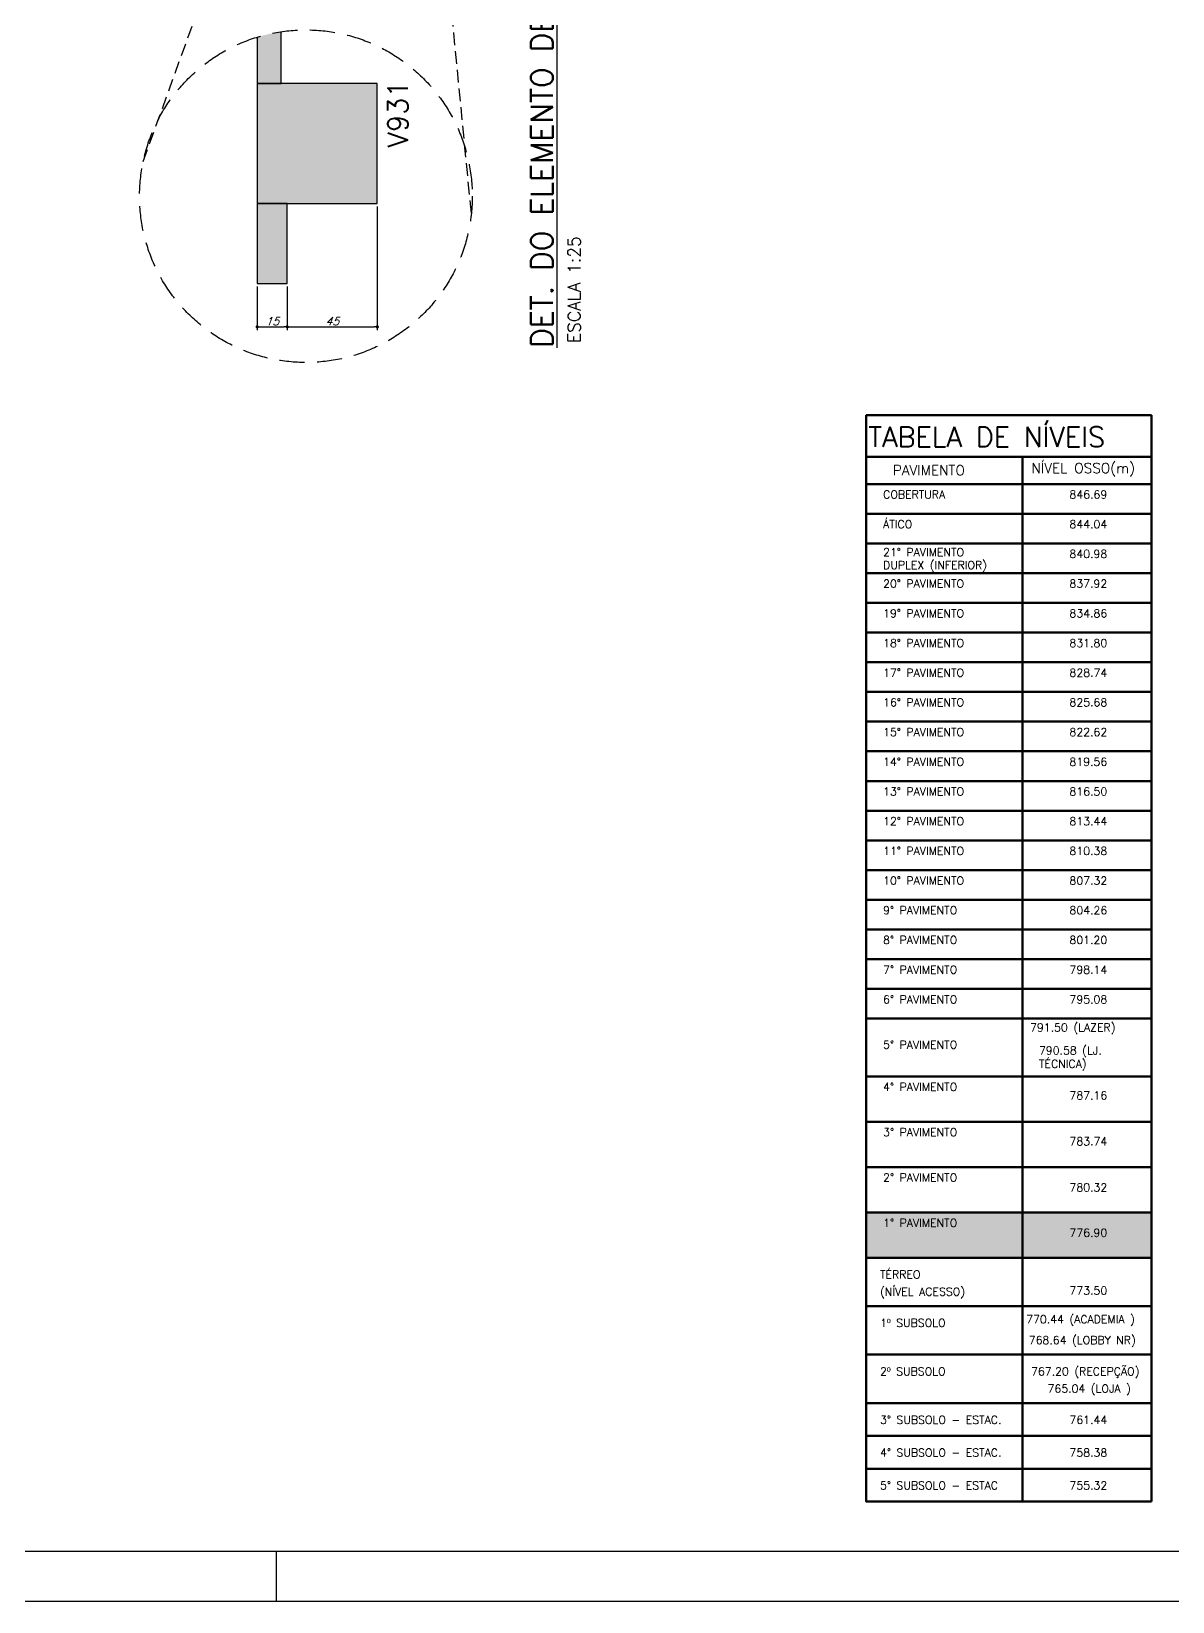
# Model space of a CAD drawing. Extents: x -4245 to 5400, y -2094 to 2406.
# Drawn here: x 3305 to 4446, y -2094 to -525 of the extents above; entities that cross this region are included whole.
import ezdxf

# ---------------------------------------------------------------- set-up
doc = ezdxf.new("R2010")
doc.units = 0
doc.header["$LTSCALE"] = 50
doc.header["$MEASUREMENT"] = 0
doc.linetypes.add('DASHED', pattern=[0.75, 0.5, -0.25])
doc.linetypes.add('HIDDEN', pattern=[0.375, 0.25, -0.125])
doc.layers.get('0').update_dxf_attribs({"linetype": 'CONTINUOUS'})
doc.layers.get('DEFPOINTS').update_dxf_attribs({"linetype": 'CONTINUOUS'})
for name, color, linetype in [('AR-TEXTO_REGUA 120_1-200', 4, 'CONTINUOUS'), ('F-AUX', 2, 'CONTINUOUS'), ('F-AUX-RED', 1, 'CONTINUOUS'), ('F-CORTE', 4, 'CONTINUOUS'), ('F-COTAS', 106, 'CONTINUOUS'), ('F-MARGEM', 1, 'CONTINUOUS'), ('F-SOLIDO-CORTE', 71, 'CONTINUOUS'), ('F-TEXTO', 6, 'CONTINUOUS'), ('F-TEXTO-YELLOW', 2, 'CONTINUOUS')]:
    doc.layers.add(name, color=color, linetype=linetype)
doc.layers.add('ARQ-ANO-TXT', color=2, linetype='CONTINUOUS', lineweight=9)
doc.layers.add('ARQ-DET', color=1, linetype='CONTINUOUS', lineweight=9)
doc.styles.add('CP-TEXT-INCL', font='simplex.shx', dxfattribs={"oblique": 20})
doc.styles.add('MCP', font='simplex.shx')
doc.styles.add('REGUA-120-esc1_200', font='simplex.shx', dxfattribs={"height": 0.6})
doc.styles.add('ROMANS', font='simplex.shx')
doc.dimstyles.new('CP-COTAS-50', dxfattribs={"dimscale": 0.64, "dimtxt": 12.5, "dimasz": 5, "dimexe": 5, "dimexo": 5, "dimgap": 2.5, "dimtad": 1, "dimdec": 1, "dimdsep": 46, "dimtxsty": 'CP-TEXT-INCL', "dimblk1": 'DOT', "dimblk2": 'DOT', "dimsah": 1, "dimcen": 9, "dimclrd": 256, "dimclre": 256, "dimclrt": 256, "dimadec": 0, "dimazin": 0, "dimtfac": 1, "dimtdec": 1, "dimtmove": 2, "dimatfit": 3, "dimldrblk": 'DOT', "dimfxl": 0, "dimtolj": 1, "dimarcsym": 0})

# ---------------------------------------------------------------- blocks, each defined once
blk = doc.blocks.new('A$C037E4E7A')
h = blk.add_hatch(color=253)
h.dxf.hatch_style = 1
h.paths.add_polyline_path([(285.3, 289.1), (0, 289.1), (0, 243.7), (285.3, 243.7)])
at = {"layer": 'ARQ-DET', "lineweight": 50}
for p, q in [((285.3, 1086), (285.3, 0)), ((156.2, 1044.3), (156.2, 0)), ((0, 1017.2), (285.3, 1017.2)), ((0, 987.5), (285.3, 987.5)), ((0, 957.8), (285.3, 957.8)), ((0, 928.1), (285.3, 928.1)), ((0, 898.4), (285.3, 898.4)), ((0, 868.8), (285.3, 868.8)), ((0, 839.1), (285.3, 839.1)), ((0, 809.4), (285.3, 809.4)), ((0, 779.7), (285.3, 779.7)), ((0, 750), (285.3, 750)), ((0, 720.3), (285.3, 720.3)), ((0, 690.6), (285.3, 690.6)), ((0, 660.9), (285.3, 660.9)), ((0, 631.3), (285.3, 631.3)), ((0, 601.6), (285.3, 601.6)), ((0, 571.9), (285.3, 571.9)), ((0, 542.2), (285.3, 542.2)), ((0, 512.5), (285.3, 512.5)), ((0, 482.8), (285.3, 482.8)), ((0, 425), (285.3, 425)), ((0, 379.7), (285.3, 379.7)), ((0, 334.4), (285.3, 334.4)), ((0, 289.1), (285.3, 289.1)), ((0, 243.7), (285.3, 243.7)), ((0, 195.3), (285.3, 195.3)), ((0, 146.9), (285.3, 146.9)), ((0, 98.4), (285.3, 98.4)), ((0, 65.6), (285.3, 65.6)), ((0, 32.8), (285.3, 32.8)), ((0, 0), (285.3, 0))]:
    blk.add_line(p, q, dxfattribs=at)
at = {"layer": 'ARQ-DET', "lineweight": 70}
blk.add_line((0, 1044.3), (285.3, 1044.3), dxfattribs=at)
at = {"layer": 'ARQ-DET', "lineweight": 50}
blk.add_lwpolyline([(285.3, 0), (0, 0), (0, 1086), (285.3, 1086)], dxfattribs=at)
at = {"layer": 'ARQ-ANO-TXT', "color": 4, "lineweight": 20, "insert": (2.2, 1074.2), "char_height": 20, "width": 545.423, "attachment_point": 1, "style": 'ROMANS'}
blk.add_mtext('TABELA DE NÍVEIS ', dxfattribs=at)
at = {"layer": 'ARQ-ANO-TXT', "color": 4, "char_height": 10, "attachment_point": 1, "style": 'ROMANS'}
for s, insert, width in [('NÍVEL OSSO(m)', (165.1, 1038.1), 127.869), ('PAVIMENTO', (26.6, 1035.9), 124.262)]:
    blk.add_mtext(s, dxfattribs=dict(at, insert=insert, width=width))
at = {"layer": 'F-AUX', "char_height": 8, "attachment_point": 1, "style": 'ROMANS'}
for s, insert, width in [('COBERTURA', (16.9, 1010.7), 88.586), ('846.69', (203.2, 1010.7), 44.093), ('ÁTICO', (16.9, 981), 43.291), ('844.04', (203.2, 981), 44.093), ('21° PAVIMENTO', (16.9, 953), 110.633), ('840.98', (203.2, 951.3), 44.093), ('DUPLEX (INFERIOR)', (16.9, 940.1), 139.329), ('20° PAVIMENTO', (16.9, 921.6), 110.633), ('837.92', (203.2, 921.6), 44.093), ('19° PAVIMENTO', (16.9, 891.9), 110.633), ('834.86', (203.2, 891.9), 44.093), ('18° PAVIMENTO', (16.9, 862.2), 110.633), ('831.80', (203.2, 862.2), 44.093), ('17° PAVIMENTO', (16.9, 832.6), 110.633), ('828.74', (203.2, 832.6), 44.093), ('16° PAVIMENTO', (16.9, 802.9), 110.633), ('825.68', (203.2, 802.9), 44.093), ('15° PAVIMENTO', (16.9, 773.2), 110.633), ('822.62', (203.2, 773.2), 44.093), ('14° PAVIMENTO', (16.9, 743.5), 110.633), ('819.56', (203.2, 743.5), 44.093), ('13° PAVIMENTO', (16.9, 713.8), 110.633), ('816.50', (203.2, 713.8), 44.093), ('12° PAVIMENTO', (16.9, 684.1), 110.633), ('813.44', (203.2, 684.1), 44.093), ('11° PAVIMENTO', (16.9, 654.4), 110.633), ('810.38', (203.2, 654.4), 44.093), ('10° PAVIMENTO', (16.9, 624.7), 110.633), ('807.32', (203.2, 624.7), 44.093), ('9° PAVIMENTO', (16.9, 595.1), 102.616), ('804.26', (203.2, 595.1), 44.093), ('8° PAVIMENTO', (16.9, 565.4), 102.616), ('801.20', (203.2, 565.4), 44.093), ('7° PAVIMENTO', (16.9, 535.7), 102.616), ('798.14', (203.2, 535.7), 44.093), ('6° PAVIMENTO', (16.9, 506), 102.616), ('795.08', (203.2, 506), 44.093), ('791.50 (LAZER)', (163.8, 477.9), 196.167), ('5° PAVIMENTO', (16.9, 460.7), 102.616), ('790.58 (LJ. TÉCNICA)', (172.7, 454.9), 92.185), ('4° PAVIMENTO', (16.9, 418.5), 102.616), ('787.16', (203.2, 410), 44.093), ('3° PAVIMENTO', (16.9, 373.2), 102.616), ('783.74', (203.2, 364.1), 44.093), ('2° PAVIMENTO', (16.9, 327.9), 102.616), ('780.32', (203.2, 318), 44.093), ('1° PAVIMENTO', (16.9, 282.6), 102.616), ('776.90 ', (203.2, 272.7), 48.101), ('TÉRREO ', (13.8, 231), 62.932), ('(NÍVEL ACESSO)', (13.8, 213.8), 114.24), ('773.50', (203.2, 214.9), 44.093), ('1º SUBSOLO', (13.8, 182.6), 85.781), ('770.44 (ACADEMIA )', (159.9, 186.2), 177.647), ('768.64 (LOBBY NR)', (162.5, 165.4), 129.473), ('2º SUBSOLO', (13.8, 134.1), 85.781), ('767.20 (RECEPÇÃO)', (164.8, 134.1), 137.089), ('765.04 (LOJA )', (181.3, 116.9), 97.405), ('3° SUBSOLO - ESTAC.', (13.8, 85.7), 151.92), ('761.44', (203.2, 85.7), 44.093), ('4° SUBSOLO - ESTAC.', (13.8, 52.9), 151.92), ('758.38', (203.2, 52.9), 44.093), ('5° SUBSOLO - ESTAC', (13.8, 20.1), 147.911), ('755.32', (203.2, 20.1), 44.093)]:
    blk.add_mtext(s, dxfattribs=dict(at, insert=insert, width=width))
blk = doc.blocks.new('A0-4L_900')
at = {"layer": 'F-MARGEM', "color": 2}
blk.add_line((155.9, 1), (155.9, 0), dxfattribs=at)
blk.add_lwpolyline([(0, 0), (0, 90), (192.9, 90), (192.9, 0)], close=True, dxfattribs=at)
at = {"layer": 'F-MARGEM', "color": 7}
blk.add_lwpolyline([(2.5, 89), (191.9, 89), (191.9, 1), (2.5, 1)], close=True, dxfattribs=at)
blk = doc.blocks.new('_DOT')
at = {"color": 0, "linetype": 'ByBlock'}
blk.add_line((-0.5, 0), (-1, 0), dxfattribs=at)
at = {"color": 0, "linetype": 'ByBlock', "const_width": 0.5}
blk.add_lwpolyline([(-0.25, 0, 1), (0.25, 0, 1)], format="xyb", close=True, dxfattribs=at)
blk = doc.blocks.new('*D271')
at = {"layer": 'DEFPOINTS', "color": 0, "linetype": 'Continuous', "transparency": 16777216}
for p in [(3531.2, -776.8), (3561.2, -776.8), (3561.2, -820.2)]:
    blk.add_point(p, dxfattribs=at)
at = {"layer": 'F-COTAS', "linetype": 'Continuous', "lineweight": -2, "transparency": 16777216}
for p, q in [((3531.2, -780), (3531.2, -823.4)), ((3561.2, -780), (3561.2, -823.4)), ((3534.4, -820.2), (3558, -820.2))]:
    blk.add_line(p, q, dxfattribs=at)
at = {"layer": 'F-COTAS', "linetype": 'Continuous', "lineweight": -2, "transparency": 16777216, "xscale": 3.2, "yscale": 3.2, "zscale": 3.2, "rotation": 180}
blk.add_blockref('_DOT', (3531.2, -820.2), dxfattribs=at)
at = {"layer": 'F-COTAS', "linetype": 'Continuous', "lineweight": -2, "transparency": 16777216, "xscale": 3.2, "yscale": 3.2, "zscale": 3.2}
blk.add_blockref('_DOT', (3561.2, -820.2), dxfattribs=at)
at = {"layer": 'F-COTAS', "linetype": 'Continuous', "transparency": 16777216, "insert": (3546.2, -814.6), "char_height": 8, "attachment_point": 5, "style": 'CP-TEXT-INCL'}
blk.add_mtext('\\A1;15', dxfattribs=at)
blk = doc.blocks.new('*D272')
at = {"layer": 'DEFPOINTS', "color": 0, "linetype": 'Continuous', "transparency": 16777216}
for p in [(3651.2, -696.8), (3561.2, -776.8), (3651.2, -820.2)]:
    blk.add_point(p, dxfattribs=at)
at = {"layer": 'F-COTAS', "linetype": 'Continuous', "lineweight": -2, "transparency": 16777216}
for p, q in [((3651.2, -700), (3651.2, -823.4)), ((3561.2, -780), (3561.2, -823.4)), ((3564.4, -820.2), (3648, -820.2))]:
    blk.add_line(p, q, dxfattribs=at)
at = {"layer": 'F-COTAS', "linetype": 'Continuous', "lineweight": -2, "transparency": 16777216, "xscale": 3.2, "yscale": 3.2, "zscale": 3.2, "rotation": 180}
blk.add_blockref('_DOT', (3561.2, -820.2), dxfattribs=at)
at = {"layer": 'F-COTAS', "linetype": 'Continuous', "lineweight": -2, "transparency": 16777216, "xscale": 3.2, "yscale": 3.2, "zscale": 3.2}
blk.add_blockref('_DOT', (3651.2, -820.2), dxfattribs=at)
at = {"layer": 'F-COTAS', "linetype": 'Continuous', "transparency": 16777216, "insert": (3606.2, -814.6), "char_height": 8, "attachment_point": 5, "style": 'CP-TEXT-INCL'}
blk.add_mtext('\\A1;45', dxfattribs=at)

msp = doc.modelspace()

# ---------------------------------------------------------------- hatches: boundary and pattern name
at = {"layer": 'F-SOLIDO-CORTE', "linetype": 'Continuous'}
msp.add_hatch(color=256, dxfattribs=at).paths.add_polyline_path([(3555.157, -546.601), (3555.157, -525.195, 0.03706158), (3531.157, -530.643), (3531.157, -576.822), (3539.922, -576.822), (3550.566, -576.822), (3555.157, -576.822)])
for points in [[(3531.157, -643.6), (3531.157, -696.822), (3574.982, -696.822), (3628.204, -696.822), (3651.157, -696.822), (3651.157, -652.997), (3651.157, -599.775), (3651.157, -576.822), (3607.332, -576.822), (3554.11, -576.822), (3531.157, -576.822), (3531.157, -599.775)], [(3531.157, -759.877), (3531.157, -776.822), (3541.241, -776.822), (3554.803, -776.822), (3561.157, -776.822), (3561.157, -759.877), (3561.157, -731.402), (3561.157, -696.822), (3550.201, -696.822), (3536.895, -696.822), (3531.157, -696.822), (3531.157, -723.713)]]:
    msp.add_hatch(color=256, dxfattribs=at).paths.add_polyline_path(points, flags=16)

# ---------------------------------------------------------------- linework, layer by layer
at = {"layer": 'F-AUX-RED', "color": 252, "linetype": 'HIDDEN'}
for points in [[(3417.292, -654.817), (3561.243, -255.641)], [(3745.237, -706.425), (3701.228, -257.492)]]:
    msp.add_lwpolyline(points, dxfattribs=at)
at = {"layer": 'F-AUX-RED', "linetype": 'DASHED'}
msp.add_circle((3579.853, -689.589), 166.239, dxfattribs=at)
at = {"layer": 'F-CORTE', "linetype": 'Continuous'}
msp.add_lwpolyline([(3531.157, -530.643), (3531.157, -576.822), (3531.157, -643.6), (3531.157, -696.822), (3531.157, -759.877), (3531.157, -776.822), (3541.241, -776.822), (3554.803, -776.822), (3561.157, -776.822), (3561.157, -759.877), (3561.157, -731.402), (3561.157, -696.822), (3574.982, -696.822), (3628.204, -696.822), (3651.157, -696.822), (3651.157, -652.997), (3651.157, -599.775), (3651.157, -576.822), (3607.332, -576.822), (3555.157, -576.822), (3555.157, -546.601), (3555.157, -525.195)], dxfattribs=at)
at = {"layer": 'F-SOLIDO-CORTE'}
for points in [[(3531.157, -530.643), (3531.157, -546.601), (3531.157, -576.822), (3539.922, -576.822), (3550.566, -576.822), (3555.157, -576.822), (3555.157, -546.601), (3555.157, -525.195)], [(3531.157, -643.6), (3531.157, -696.822), (3574.982, -696.822), (3628.204, -696.822), (3651.157, -696.822), (3651.157, -652.997), (3651.157, -599.775), (3651.157, -576.822), (3607.332, -576.822), (3554.11, -576.822), (3531.157, -576.822), (3531.157, -599.775), (3531.157, -643.6)], [(3531.157, -759.877), (3531.157, -776.822), (3541.241, -776.822), (3554.803, -776.822), (3561.157, -776.822), (3561.157, -759.877), (3561.157, -731.403), (3561.157, -696.822), (3550.201, -696.822), (3536.895, -696.822), (3531.157, -696.822), (3531.157, -723.713), (3531.157, -759.877)]]:
    msp.add_lwpolyline(points, dxfattribs=at)

# ---------------------------------------------------------------- block references
msp.add_blockref('A$C037E4E7A', (4139.867, -1994.493))
at = {"layer": 'F-MARGEM', "linetype": 'Continuous', "xscale": 50, "yscale": 50, "zscale": 50}
msp.add_blockref('A0-4L_900', (-4244.836, -2094.493), dxfattribs=at)

# ---------------------------------------------------------------- texts
at = {"layer": 'AR-TEXTO_REGUA 120_1-200', "color": 2, "style": 'REGUA-120-esc1_200'}
msp.add_text('ESCALA 1:25', height=12.5, rotation=90, dxfattribs=at).set_placement((3854.284, -836.307))
at = {"layer": 'F-TEXTO', "style": 'ROMANS'}
msp.add_text('%%UDET. DO ELEMENTO DE FACHADA ', height=21.875, rotation=90, dxfattribs=at).set_placement((3826.672, -841.147))
at = {"layer": 'F-TEXTO-YELLOW', "style": 'MCP'}
msp.add_text('V931', height=20, rotation=90, dxfattribs=at).set_placement((3681.706, -640.863))

# ---------------------------------------------------------------- dimensions: what is measured, and where the dimension line sits
at = {"layer": 'F-COTAS', "linetype": 'Continuous'}
for base, p1, p2, picture, middle in [((3651.157, -820.222), (3561.157, -776.822), (3651.157, -696.822), '*D272', (3606.157, -814.622)), ((3561.157, -820.222), (3531.157, -776.822), (3561.157, -776.822), '*D271', (3546.157, -814.622))]:
    dim = msp.add_linear_dim(base=base, p1=p1, p2=p2, dimstyle='CP-COTAS-50', override={"dimlfac": 0.5, "dimfxl": 7.5}, dxfattribs=at)
    dim.commit()
    dim.dimension.update_dxf_attribs({"geometry": picture, "text_midpoint": middle})

doc.saveas('drawing.dxf')
